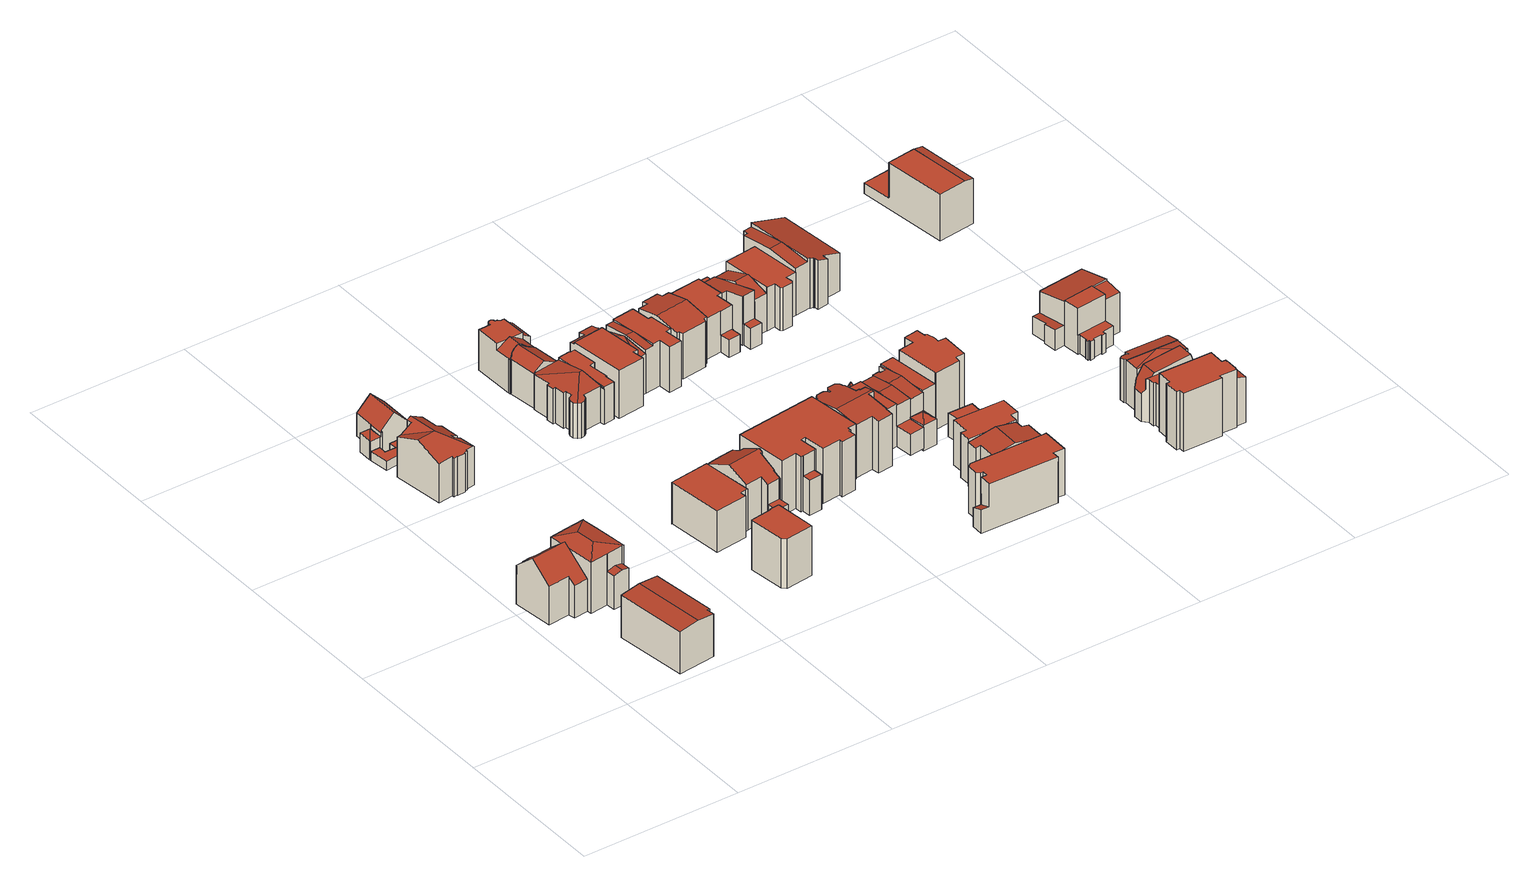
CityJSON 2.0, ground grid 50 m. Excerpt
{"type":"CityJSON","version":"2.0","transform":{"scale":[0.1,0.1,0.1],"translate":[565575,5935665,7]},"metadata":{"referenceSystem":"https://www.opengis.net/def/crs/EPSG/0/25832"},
"CityObjects":{
"building1":{"type":"Building","attributes":{"Gemeindeschluessel":"02000000","Geometrietyp2DReferenz":"3000","function":"31001_1010","roofType":"3100","measuredHeight":17.98,"storeysAboveGround":3},"geometry":[{"type":"MultiSurface","lod":"2","boundaries":[[[0,1,2,3,4,5,6,7,8]],[[9,10,11,12,1,0]],[[13,8,7,14]],[[14,7,6,15]],[[15,6,5,16]],[[16,5,4,17]],[[17,4,3,18]],[[18,3,2,19]],[[20,12,11,21]],[[21,11,10,22]],[[22,10,9,23]],[[23,9,0,8,13]],[[19,2,1,12,20]],[[19,20,21,22,23,13,14,15,16,17,18]]],"semantics":{"surfaces":[{"type":"RoofSurface"},{"type":"WallSurface"},{"type":"GroundSurface"}],"values":[0,0,1,1,1,1,1,1,1,1,1,1,1,2]}}]},
"building2":{"type":"Building","attributes":{"Gemeindeschluessel":"02000000","Geometrietyp2DReferenz":"3000","function":"31001_1010","roofType":"3100","measuredHeight":14.26,"storeysAboveGround":4},"geometry":[{"type":"MultiSurface","lod":"2","boundaries":[[[24,25,26,27]],[[26,28,29,30,31,27]],[[32,25,24,33]],[[34,31,30,35]],[[35,30,29,36]],[[36,29,28,37]],[[33,24,27,31,34]],[[37,28,26,25,32]],[[37,32,33,34,35,36]]],"semantics":{"surfaces":[{"type":"RoofSurface"},{"type":"WallSurface"},{"type":"GroundSurface"}],"values":[0,0,1,1,1,1,1,1,2]}}]},
"building3":{"type":"Building","attributes":{"Gemeindeschluessel":"02000000","Geometrietyp2DReferenz":"3000","function":"31001_1010","roofType":"3200","measuredHeight":18.16,"storeysAboveGround":3},"geometry":[{"type":"MultiSurface","lod":"2","boundaries":[[[38,39,40,41]],[[42,43,44,45]],[[43,46,47,44]],[[48,49,50,51]],[[52,53,49,48]],[[54,55,53,52]],[[56,41,40,57]],[[38,58,59,39]],[[60,61,62,63]],[[64,65,66,67]],[[68,69,57,40,39,59,70]],[[71,60,63,72,73,74,64,67,75,56,57,69,76,77]],[[66,65,78,79]],[[80,68,70,79,78,81]],[[68,80,54,52,48,51]],[[80,81,61,60,71]],[[77,76,50,49,53,55]],[[73,72,46,43,42]],[[74,73,42,45,82]],[[82,45,44,47,83]],[[72,63,62,83,47,46]],[[71,77,55,54,80]],[[76,69,68,51,50]],[[56,75,58,38,41]],[[65,64,74,82]],[[58,75,67,66]],[[65,82,83,62,61,81,78]],[[66,79,70,59,58]]],"semantics":{"surfaces":[{"type":"RoofSurface"},{"type":"WallSurface"},{"type":"GroundSurface"}],"values":[0,0,0,0,0,0,1,1,1,1,1,2,0,0,1,1,1,1,1,1,1,1,1,1,1,1,0,0]}}]},
"building4":{"type":"Building","attributes":{"Gemeindeschluessel":"02000000","Geometrietyp2DReferenz":"3000","function":"31001_1010","roofType":"3100","measuredHeight":15.98,"storeysAboveGround":3},"geometry":[{"type":"MultiSurface","lod":"2","boundaries":[[[84,85,86,87]],[[88,89,90,91,92,93,94,95,96,97,85,84]],[[85,98,99,100,86]],[[85,97,101,102,103,104,105,106,107,108,98]],[[109,110,111,112]],[[113,114,115,116]],[[117,118,119,120]],[[121,96,95,122]],[[122,95,94,123]],[[123,94,93,124]],[[124,93,92,125]],[[125,92,91,126]],[[126,91,90,127]],[[127,90,89,128]],[[128,89,88,129]],[[130,107,106,131]],[[131,106,105,132]],[[132,105,104,133]],[[133,104,103,134]],[[134,103,102,135]],[[135,102,101,136]],[[137,138,139,140]],[[120,119,138,137]],[[141,142,143,144]],[[145,146,147,148]],[[121,122,123,124,125,126,127,128,129,149,150,141,144,117,120,137,140,109,112,145,148,113,116,130,131,132,133,134,135,136]],[[143,142,151,115,114,147,146,111,110,139,138,119,118]],[[115,151,108,107,130,116]],[[151,142,99,98,108]],[[141,150,100,99,142]],[[121,136,101,97,96]],[[149,129,88,84,87]],[[150,149,87,86,100]],[[143,118,117,144]],[[147,114,113,148]],[[111,146,145,112]],[[139,110,109,140]]],"semantics":{"surfaces":[{"type":"RoofSurface"},{"type":"WallSurface"},{"type":"GroundSurface"}],"values":[0,0,0,0,1,1,1,1,1,1,1,1,1,1,1,1,1,1,1,1,1,1,1,1,1,2,0,1,1,1,1,1,1,1,1,1,1]}}]},
"building5":{"type":"Building","attributes":{"Gemeindeschluessel":"02000000","Geometrietyp2DReferenz":"3000","function":"31001_1010","roofType":"3100","measuredHeight":11.77,"storeysAboveGround":1},"geometry":[{"type":"MultiSurface","lod":"2","boundaries":[[[152,153,154,155]],[[153,156,154]],[[157,158,159,153,152]],[[159,156,153]],[[160,155,154,161]],[[140,158,157,137]],[[159,162,163,156]],[[164,165,166,167]],[[168,164,167,140,137,160,161,169,170,171]],[[169,161,154,156,163,172]],[[140,167,166,162,159,158]],[[173,168,171,174]],[[171,170,175,176,174]],[[164,168,173,177,165]],[[175,170,169,172]],[[160,137,157,152,155]],[[177,173,174,176]],[[177,176,175,172,163,162,166,165]]],"semantics":{"surfaces":[{"type":"RoofSurface"},{"type":"WallSurface"},{"type":"GroundSurface"}],"values":[0,0,0,0,1,1,1,1,2,1,1,1,1,1,1,1,0,0]}}]},
"building6":{"type":"Building","attributes":{"Gemeindeschluessel":"02000000","Geometrietyp2DReferenz":"3000","function":"31001_1010","roofType":"1000","measuredHeight":16.02,"storeysAboveGround":5},"geometry":[{"type":"MultiSurface","lod":"2","boundaries":[[[178,179,180,181,182,183,184,185,186]],[[187,188,189,190,191,192,193,194,195]],[[187,186,185,188]],[[188,185,184,189]],[[189,184,183,190]],[[190,183,182,191]],[[191,182,181,192]],[[192,181,180,193]],[[193,180,179,194]],[[194,179,178,195]],[[195,178,186,187]]],"semantics":{"surfaces":[{"type":"RoofSurface"},{"type":"GroundSurface"},{"type":"WallSurface"}],"values":[0,1,2,2,2,2,2,2,2,2,2]}}]},
"building7":{"type":"Building","attributes":{"Gemeindeschluessel":"02000000","Geometrietyp2DReferenz":"3000","function":"31001_1010","roofType":"1000","measuredHeight":13.28,"storeysAboveGround":4},"geometry":[{"type":"MultiSurface","lod":"2","boundaries":[[[196,197,198,199,200,201,202,203,204]],[[205,206,207,208,209,210,211,212,213]],[[211,198,197,212]],[[212,197,196,213]],[[205,204,203,206]],[[206,203,202,207]],[[207,202,201,208]],[[208,201,200,209]],[[209,200,199,210]],[[210,199,198,211]],[[205,213,196,204]]],"semantics":{"surfaces":[{"type":"RoofSurface"},{"type":"GroundSurface"},{"type":"WallSurface"}],"values":[0,1,2,2,2,2,2,2,2,2,2]}}]},
"building8":{"type":"Building","attributes":{"Gemeindeschluessel":"02000000","Geometrietyp2DReferenz":"3000","function":"31001_1120","roofType":"3100","measuredHeight":17.95,"storeysAboveGround":3},"geometry":[{"type":"MultiSurface","lod":"2","boundaries":[[[214,215,216,217]],[[218,219,220,221]],[[222,223,224,225]],[[225,224,226,227]],[[227,226,228,229]],[[229,228,230,231]],[[232,217,216,233]],[[214,234,235,215]],[[236,237,238,239]],[[239,238,240,241]],[[241,240,242,243]],[[244,245,246,247]],[[247,246,248,249]],[[249,248,250,251]],[[251,250,252,253]],[[253,252,254,255]],[[220,254,256,221]],[[257,256,258,259]],[[259,258,260,261]],[[262,219,218,263]],[[257,259,261,264,222,225,227,229,231,265,232,233,236,239,241,243,244,247,249,251,253,255,262,263]],[[257,263,218,221,256]],[[262,255,254,220,219]],[[244,243,242,266,245]],[[232,265,234,214,217]],[[236,233,216,215,235,237]],[[267,264,261,260]],[[222,264,267,268,223]],[[234,265,231,230]],[[268,267,260,258,256,254,252,250,248,246,245,266]],[[268,266,242,240,238,237,235,234,230,228,226,224,223]]],"semantics":{"surfaces":[{"type":"RoofSurface"},{"type":"WallSurface"},{"type":"GroundSurface"}],"values":[0,0,1,1,1,1,1,1,1,1,1,1,1,1,1,1,1,1,1,1,2,1,1,1,1,1,1,1,1,0,0]}}]},
"building9":{"type":"Building","attributes":{"Gemeindeschluessel":"02000000","Geometrietyp2DReferenz":"3000","function":"31001_1010","roofType":"3200","measuredHeight":13.39,"storeysAboveGround":2},"geometry":[{"type":"MultiSurface","lod":"2","boundaries":[[[269,270,271,272,273,274,275,276]],[[269,277,278,279,280,281,282,283,284,285,286]],[[287,288,289,290,291,292,293,294,295,280,279,296,297]],[[298,299,300,301,302,303,304,305,306,281,280,295]],[[270,286,307,308,309,310,271]],[[306,311,312,313,314,315,316,317,318,319,320,282]],[[321,276,275,322]],[[322,275,274,323]],[[323,274,273,324]],[[324,273,272,325]],[[326,278,277,327]],[[286,285,307]],[[328,297,296,329]],[[330,294,293,331]],[[331,293,292,332]],[[332,292,291,333]],[[333,291,290,334]],[[334,290,289,335]],[[335,289,288,336]],[[336,288,287,337]],[[337,287,297,328]],[[338,304,303,339]],[[339,303,302,340]],[[340,302,301,341]],[[341,301,300,342]],[[342,300,299,343]],[[343,299,298,344]],[[345,310,309,346]],[[346,309,308,347]],[[348,319,318,349]],[[349,318,317,350]],[[350,317,316,351]],[[351,316,315,352]],[[352,315,314,353]],[[353,314,313,354]],[[354,313,312,355]],[[305,311,306]],[[282,320,283]],[[338,339,340,341,342,343,344,330,331,332,333,334,335,336,337,328,329,326,327,321,322,323,324,325,345,346,347,356,348,349,350,351,352,353,354,355]],[[338,355,312,311,305,304]],[[330,344,298,295,294]],[[326,329,296,279,278]],[[306,282,281]],[[348,356,284,283,320,319]],[[356,347,308,307,285,284]],[[321,327,277,269,276]],[[269,286,270]],[[345,325,272,271,310]]],"semantics":{"surfaces":[{"type":"RoofSurface"},{"type":"WallSurface"},{"type":"GroundSurface"}],"values":[0,0,0,0,0,0,1,1,1,1,1,1,1,1,1,1,1,1,1,1,1,1,1,1,1,1,1,1,1,1,1,1,1,1,1,1,1,1,2,1,1,1,1,1,1,1,1,1]}}]},
"building10":{"type":"Building","attributes":{"Gemeindeschluessel":"02000000","Geometrietyp2DReferenz":"3000","function":"31001_2310","roofType":"1000","measuredHeight":13.57,"storeysAboveGround":2},"geometry":[{"type":"MultiSurface","lod":"2","boundaries":[[[357,358,359,360,361,362,363,364,365,366]],[[363,367,368,369,370,371,364]],[[372,373,374,375]],[[376,377,378]],[[379,380,381,382]],[[382,381,383,384]],[[384,383,385,386]],[[386,385,387,388]],[[388,387,389,390]],[[390,389,391,392]],[[392,391,393,394]],[[394,393,395,396]],[[396,395,397,398]],[[375,399,400,372]],[[365,401,366]],[[402,362,361,403]],[[403,361,360,404]],[[404,360,359,405]],[[405,359,358,406]],[[406,358,357,407]],[[378,370,369,376]],[[408,368,367,409]],[[410,374,373,411]],[[411,373,372,412]],[[413,408,409,402,403,404,405,406,407,379,382,384,386,388,390,392,394,396,398,410,411,412]],[[413,412,372,400,414,378,377]],[[408,413,377,376,369,368]],[[402,409,367,363,362]],[[365,364,371]],[[379,407,357,366,401,380]],[[371,370,378,414]],[[410,398,397,399,375,374]],[[371,414,400,399,397,395,393,391,389,387,385,383,381,380,401,365]]],"semantics":{"surfaces":[{"type":"RoofSurface"},{"type":"WallSurface"},{"type":"GroundSurface"}],"values":[0,0,0,0,1,1,1,1,1,1,1,1,1,1,1,1,1,1,1,1,1,1,1,1,2,1,1,1,1,1,1,1,0]}}]},
"building11":{"type":"Building","attributes":{"Gemeindeschluessel":"02000000","Geometrietyp2DReferenz":"3000","function":"31001_3020","roofType":"1000","measuredHeight":17.7,"storeysAboveGround":4},"geometry":[{"type":"MultiSurface","lod":"2","boundaries":[[[415,416,417,418]],[[418,417,419,420]],[[420,419,421,422]],[[423,424,425,426]],[[426,425,427,428]],[[428,427,429,430]],[[431,432,433,434]],[[434,433,435,436]],[[436,435,437,438]],[[438,437,439,440]],[[441,442,443,444]],[[444,443,445,446]],[[446,445,447,448]],[[432,431,422,421]],[[449,441,444,446,448,423,426,428,430,450,451,452,415,418,420,422,431,434,436,438,440]],[[453,454,429,427,425,424,447,445,443,442,455,439,437,435,433,432,421,419,417,416]],[[450,430,429,456,457]],[[447,424,423,448]],[[455,442,441,449]],[[439,455,449,440]],[[458,451,450,457]],[[452,451,458,459,454,453]],[[456,429,454,459]],[[453,416,415,452]],[[456,459,458,457]]],"semantics":{"surfaces":[{"type":"WallSurface"},{"type":"GroundSurface"},{"type":"RoofSurface"}],"values":[0,0,0,0,0,0,0,0,0,0,0,0,0,0,1,2,0,0,0,0,0,0,0,0,2]}}]},
"building12":{"type":"Building","attributes":{"Gemeindeschluessel":"02000000","Geometrietyp2DReferenz":"3000","function":"31001_1100","roofType":"1000","measuredHeight":15.5,"storeysAboveGround":4},"geometry":[{"type":"MultiSurface","lod":"2","boundaries":[[[460,461,462,463,464,465,466,467]],[[468,469,470]],[[469,471,472,470]],[[473,474,469,468]],[[474,471,469]],[[475,467,466,476]],[[476,466,465,477]],[[477,465,464,478]],[[478,464,463,479]],[[479,463,462,480]],[[460,481,482,461]],[[470,483,484,468]],[[485,486,487,488]],[[488,487,481,460,467,475]],[[489,485,488,475,476,477,478,479,480,490,491,492]],[[491,490,493,483,470,472]],[[489,492,473,468,484,494]],[[492,491,472,471,474,473]],[[486,485,489,494]],[[490,480,462,461,482,493]],[[486,494,484,483,493,482,481,487]]],"semantics":{"surfaces":[{"type":"RoofSurface"},{"type":"WallSurface"},{"type":"GroundSurface"}],"values":[0,0,0,0,0,1,1,1,1,1,1,1,1,1,2,1,1,1,1,1,0]}}]},
"building13":{"type":"Building","attributes":{"Gemeindeschluessel":"02000000","Geometrietyp2DReferenz":"3000","function":"31001_1100","roofType":"1000","measuredHeight":14.79,"storeysAboveGround":4},"geometry":[{"type":"MultiSurface","lod":"2","boundaries":[[[495,496,497,498,499]],[[500,501,502,496,495]],[[503,504,505,506,507,508]],[[509,508,507,510]],[[510,507,506,511]],[[511,506,505,512]],[[503,513,514,504]],[[515,514,516,517]],[[517,516,518,519]],[[519,518,520,521]],[[521,520,522,523]],[[523,522,524,525]],[[501,526,502]],[[497,527,498]],[[528,529,530,531]],[[528,531,532,533,534,535,509,510,511,512,515,517,519,521,523,525]],[[534,533,500,495,499]],[[536,532,531,530]],[[529,528,525,524]],[[509,535,513,503,508]],[[515,512,505,504,514]],[[533,532,536,526,501,500]],[[497,496,502]],[[535,534,499,498,527,513]],[[497,502,526,536,530,529,524,522,520,518,516,514,513,527]]],"semantics":{"surfaces":[{"type":"RoofSurface"},{"type":"WallSurface"},{"type":"GroundSurface"}],"values":[0,0,0,1,1,1,1,1,1,1,1,1,1,1,1,2,1,1,1,1,1,1,1,1,0]}}]},
"building14":{"type":"Building","attributes":{"Gemeindeschluessel":"02000000","Geometrietyp2DReferenz":"3000","function":"31001_1120","roofType":"3100","measuredHeight":18.26,"storeysAboveGround":3},"geometry":[{"type":"MultiSurface","lod":"2","boundaries":[[[537,538,539,540]],[[540,539,541,542]],[[542,541,543,544]],[[544,543,545,546]],[[546,545,547,548]],[[548,547,549,550]],[[550,549,551,552]],[[552,551,553,554]],[[554,553,555,556]],[[556,555,557,558]],[[558,557,559,560]],[[560,559,561,562]],[[562,561,563,564]],[[564,563,565,566]],[[566,565,567,568]],[[568,567,569,570]],[[571,572,573,574]],[[574,573,575,576]],[[576,575,577,578]],[[578,577,579,580]],[[580,579,581,582]],[[582,581,583,584]],[[571,574,576,578,580,582,584,537,540,542,544,546,548,550,552,554,556,558,560,562,564,566,568,570,585,586]],[[586,585,587,588,589]],[[572,571,586,589]],[[537,584,583,590,538]],[[587,585,570,569]],[[590,583,581,579,577,575,573,572,589,588]],[[590,588,587,569,567,565,563,561,559,557,555,553,551,549,547,545,543,541,539,538]]],"semantics":{"surfaces":[{"type":"WallSurface"},{"type":"GroundSurface"},{"type":"RoofSurface"}],"values":[0,0,0,0,0,0,0,0,0,0,0,0,0,0,0,0,0,0,0,0,0,0,1,0,0,0,0,2,2]}}]},
"building15":{"type":"Building","attributes":{"Gemeindeschluessel":"02000000","Geometrietyp2DReferenz":"3000","function":"31001_1100","roofType":"3100","measuredHeight":16.47,"storeysAboveGround":5},"geometry":[{"type":"MultiSurface","lod":"2","boundaries":[[[591,592,593,594,595,596,597,598]],[[599,600,601,602,603,604,592,591]],[[605,598,597,606]],[[606,597,596,607]],[[607,596,595,608]],[[608,595,594,609]],[[609,594,593,610]],[[611,604,603,612]],[[612,603,602,613]],[[613,602,601,614]],[[614,601,600,615]],[[615,600,599,616]],[[616,599,591,598,605]],[[610,593,592,604,611]],[[610,611,612,613,614,615,616,605,606,607,608,609]]],"semantics":{"surfaces":[{"type":"RoofSurface"},{"type":"WallSurface"},{"type":"GroundSurface"}],"values":[0,0,1,1,1,1,1,1,1,1,1,1,1,1,2]}}]},
"building16":{"type":"Building","attributes":{"Gemeindeschluessel":"02000000","Geometrietyp2DReferenz":"3000","function":"31001_1120","roofType":"1000","measuredHeight":14.92,"storeysAboveGround":3},"geometry":[{"type":"MultiSurface","lod":"2","boundaries":[[[617,618,619,620]],[[621,620,619,622]],[[617,623,624,618]],[[625,626,627,628]],[[628,627,629,630]],[[631,632,633,634]],[[634,633,635,636]],[[637,638,639,640]],[[640,639,641,642]],[[643,644,645,646]],[[631,634,636,621,622,625,628,630,637,640,642,643,646]],[[623,617,620,621,636,635]],[[644,643,642,641]],[[632,631,646,645]],[[638,637,630,629]],[[625,622,619,618,624,626]],[[638,629,627,626,624,623,635,633,632,645,644,641,639]]],"semantics":{"surfaces":[{"type":"RoofSurface"},{"type":"WallSurface"},{"type":"GroundSurface"}],"values":[0,1,1,1,1,1,1,1,1,1,2,1,1,1,1,1,0]}}]},
"building17":{"type":"Building","attributes":{"Gemeindeschluessel":"02000000","Geometrietyp2DReferenz":"3000","function":"31001_1010","roofType":"3100","measuredHeight":14.01,"storeysAboveGround":3},"geometry":[{"type":"MultiSurface","lod":"2","boundaries":[[[647,648,649]],[[648,650,649]],[[651,652,648,647]],[[653,654,655,656,657,658]],[[652,659,650,648]],[[656,660,661,662,663,664]],[[655,665,666,667,661,660]],[[668,669,670,671]],[[672,673,674,675]],[[664,657,656]],[[655,654,665]],[[675,659,652,672]],[[676,663,662,677]],[[670,667,666,671]],[[678,669,668,679]],[[680,649,650,659,675,674,681]],[[682,653,658,651,647,649,680]],[[683,682,680,681,676,677,678,679]],[[678,677,662,661,667,670,669]],[[683,679,668,671,666,665]],[[656,655,660]],[[676,681,674,673,663]],[[682,683,665,654,653]],[[658,657,664,663,673,672,652,651]]],"semantics":{"surfaces":[{"type":"RoofSurface"},{"type":"WallSurface"},{"type":"GroundSurface"}],"values":[0,0,0,0,0,0,0,0,0,1,1,1,1,1,1,1,1,2,1,1,1,1,1,1]}}]},
"building18":{"type":"Building","attributes":{"Gemeindeschluessel":"02000000","Geometrietyp2DReferenz":"3000","function":"31001_1010","roofType":"1000","measuredHeight":13.18,"storeysAboveGround":3},"geometry":[{"type":"MultiSurface","lod":"2","boundaries":[[[684,685,686,687,688,689]],[[690,691,692,693]],[[694,695,696,697]],[[688,698,699,689]],[[700,687,686,701]],[[701,686,685,702]],[[702,685,684,703]],[[700,701,702,703,704,690,693,705,694,697]],[[704,703,684,689,699,706]],[[700,697,696,698,688,687]],[[695,694,705,707]],[[691,690,704,706]],[[707,705,693,692]],[[707,692,691,706,699,698,696,695]]],"semantics":{"surfaces":[{"type":"RoofSurface"},{"type":"WallSurface"},{"type":"GroundSurface"}],"values":[0,1,1,1,1,1,1,2,1,1,1,1,1,0]}}]},
"building19":{"type":"Building","attributes":{"Gemeindeschluessel":"02000000","Geometrietyp2DReferenz":"3000","function":"31001_1010","roofType":"3100","measuredHeight":15.64,"storeysAboveGround":3},"geometry":[{"type":"MultiSurface","lod":"2","boundaries":[[[708,709,710,711,712,713]],[[714,715,716,717,711,710]],[[718,713,712,719]],[[720,709,708,721]],[[721,708,713,718]],[[722,717,716,723]],[[723,716,715,724]],[[724,715,714,643]],[[643,714,710,709,720]],[[719,712,711,717,722]],[[719,722,723,724,643,720,721,718]]],"semantics":{"surfaces":[{"type":"RoofSurface"},{"type":"WallSurface"},{"type":"GroundSurface"}],"values":[0,0,1,1,1,1,1,1,1,1,2]}}]},
"building20":{"type":"Building","attributes":{"Gemeindeschluessel":"02000000","Geometrietyp2DReferenz":"3000","function":"31001_1010","roofType":"1000","measuredHeight":14.42,"storeysAboveGround":4},"geometry":[{"type":"MultiSurface","lod":"2","boundaries":[[[725,726,727,728,729,730,731,732]],[[733,734,735,736,737,738,739,740]],[[733,732,731,734]],[[734,731,730,735]],[[735,730,729,736]],[[736,729,728,737]],[[737,728,727,738]],[[738,727,726,739]],[[739,726,725,740]],[[740,725,732,733]]],"semantics":{"surfaces":[{"type":"RoofSurface"},{"type":"GroundSurface"},{"type":"WallSurface"}],"values":[0,1,2,2,2,2,2,2,2,2]}}]},
"building21":{"type":"Building","attributes":{"Gemeindeschluessel":"02000000","Geometrietyp2DReferenz":"3000","function":"31001_1010","roofType":"1000","measuredHeight":14.83,"storeysAboveGround":2},"geometry":[{"type":"MultiSurface","lod":"2","boundaries":[[[662,741,742,743,744,745,746,747,748,749]],[[750,751,752,753,742,741]],[[754,755,756,757]],[[758,755,754]],[[759,755,758]],[[759,756,755]],[[753,760,761,762,763,743]],[[764,749,748,765]],[[765,748,747,766]],[[766,747,746,767]],[[767,746,745,768]],[[769,662,749,764]],[[756,751,750,757]],[[770,759,758,771]],[[752,760,753]],[[743,763,744]],[[771,758,754,757,750,741,662,769]],[[772,770,771,769,764,765,766,767,768,773,774]],[[770,772,752,751,756,759]],[[774,773,762,761]],[[772,774,761,760,752]],[[753,743,742]],[[773,768,745,744,763,762]]],"semantics":{"surfaces":[{"type":"RoofSurface"},{"type":"WallSurface"},{"type":"GroundSurface"}],"values":[0,0,0,0,0,0,0,1,1,1,1,1,1,1,1,1,1,2,1,1,1,1,1]}}]},
"building22":{"type":"Building","attributes":{"Gemeindeschluessel":"02000000","Geometrietyp2DReferenz":"3000","function":"31001_2310","roofType":"1000","measuredHeight":7.51,"storeysAboveGround":1},"geometry":[{"type":"MultiSurface","lod":"2","boundaries":[[[775,776,777,778]],[[778,777,779,780]],[[781,782,776,775]],[[782,781,780,779]],[[780,781,775,778]],[[782,779,777,776]]],"semantics":{"surfaces":[{"type":"WallSurface"},{"type":"GroundSurface"},{"type":"RoofSurface"}],"values":[0,0,0,0,1,2]}}]},
"building23":{"type":"Building","attributes":{"Gemeindeschluessel":"02000000","Geometrietyp2DReferenz":"3000","function":"31001_2010","roofType":"2100","measuredHeight":15.82,"storeysAboveGround":4},"geometry":[{"type":"MultiSurface","lod":"2","boundaries":[[[783,784,785,786,787,788,789,790,791,792,793,794,795,796,797,798]],[[799,800,801,802]],[[803,804,805,806]],[[783,807,808,809,810]],[[798,811,812,813,814,808,807]],[[815,790,789,816]],[[816,789,788,817]],[[817,788,787,818]],[[799,786,785,800]],[[810,784,783]],[[798,797,811]],[[805,796,795,806]],[[819,794,793,820]],[[820,793,792,821]],[[821,792,791,822]],[[822,791,790,815]],[[823,802,801,824]],[[825,804,803,826]],[[827,814,813,828]],[[828,813,812,829]],[[830,825,826,819,820,821,822,815,816,817,818,823,824,831,832,827,828,829]],[[783,798,807]],[[827,832,809,808,814]],[[819,826,803,806,795,794]],[[825,830,797,796,805,804]],[[830,829,812,811,797]],[[832,831,785,784,810,809]],[[831,824,801,800,785]],[[823,818,787,786,799,802]]],"semantics":{"surfaces":[{"type":"RoofSurface"},{"type":"WallSurface"},{"type":"GroundSurface"}],"values":[0,0,0,0,0,1,1,1,1,1,1,1,1,1,1,1,1,1,1,1,2,1,1,1,1,1,1,1,1]}}]},
"building24":{"type":"Building","attributes":{"Gemeindeschluessel":"02000000","Geometrietyp2DReferenz":"3000","function":"31001_2310","roofType":"1000","measuredHeight":18.21,"storeysAboveGround":3},"geometry":[{"type":"MultiSurface","lod":"2","boundaries":[[[833,834,835,836,837,838,839,840,841,842,843,844,845,774,846]],[[847,848,849,850,851,852,853,854,855,856,857,858,859,860,861]],[[861,860,834,833]],[[860,859,835,834]],[[859,858,836,835]],[[858,857,837,836]],[[857,856,838,837]],[[856,855,839,838]],[[855,854,840,839]],[[854,853,841,840]],[[853,852,842,841]],[[852,851,843,842]],[[851,850,844,843]],[[850,849,845,844]],[[849,848,774,845]],[[848,847,846,774]],[[847,861,833,846]]],"semantics":{"surfaces":[{"type":"GroundSurface"},{"type":"RoofSurface"},{"type":"WallSurface"}],"values":[0,1,2,2,2,2,2,2,2,2,2,2,2,2,2,2,2]}}]},
"building25":{"type":"Building","attributes":{"Gemeindeschluessel":"02000000","Geometrietyp2DReferenz":"3000","function":"31001_1010","roofType":"1000","measuredHeight":13.86,"storeysAboveGround":2},"geometry":[{"type":"MultiSurface","lod":"2","boundaries":[[[862,863,864,865]],[[866,867,868,869]],[[869,868,870,871]],[[871,870,872,873]],[[862,874,875,863]],[[876,877,878,879]],[[879,878,880,881]],[[882,865,864,883]],[[872,870,868,867,884,885,880,878,877,875,874,886,887]],[[888,889,866,869,871,873,890,891,882,883,876,879,881]],[[889,888,885,884]],[[888,881,880,885]],[[876,883,864,863,875,877]],[[882,891,886,874,862,865]],[[890,873,872,887]],[[866,889,884,867]],[[891,890,887,886]]],"semantics":{"surfaces":[{"type":"RoofSurface"},{"type":"WallSurface"},{"type":"GroundSurface"}],"values":[0,1,1,1,1,1,1,1,0,2,1,1,1,1,1,1,1]}}]},
"building26":{"type":"Building","attributes":{"Gemeindeschluessel":"02000000","Geometrietyp2DReferenz":"3000","function":"31001_1120","roofType":"2100","measuredHeight":16.31,"storeysAboveGround":3},"geometry":[{"type":"MultiSurface","lod":"2","boundaries":[[[892,893,894,895,896,897,898]],[[899,900,893,892]],[[893,901,902,903,904,905,906,907,908,909,910,911,912,913,914]],[[883,898,897,915]],[[915,897,896,916]],[[917,918,919,920]],[[920,919,921,922]],[[922,921,923,924]],[[924,923,925,926]],[[926,925,927,928]],[[929,930,918,917]],[[931,912,911,932]],[[932,911,910,933]],[[933,910,909,934]],[[934,909,908,935]],[[935,908,907,936]],[[936,907,906,937]],[[937,906,905,938]],[[938,905,904,939]],[[939,904,903,940]],[[940,903,902,941]],[[900,901,893]],[[893,914,894]],[[876,883,915,916,942,929,917,920,922,924,926,928,931,932,933,934,935,936,937,938,939,940,941]],[[930,929,942,943]],[[931,928,927,944,913,912]],[[876,941,902,901,900,899]],[[883,876,899,892,898]],[[945,895,894,914,913,944]],[[942,916,896,895,945,943]],[[945,944,927,925,923,921,919,918,930,943]]],"semantics":{"surfaces":[{"type":"RoofSurface"},{"type":"WallSurface"},{"type":"GroundSurface"}],"values":[0,0,0,1,1,1,1,1,1,1,1,1,1,1,1,1,1,1,1,1,1,1,1,2,1,1,1,1,1,1,0]}}]},
"building27":{"type":"Building","attributes":{"Gemeindeschluessel":"02000000","Geometrietyp2DReferenz":"3000","function":"31001_1010","roofType":"1000","measuredHeight":18.68,"storeysAboveGround":3},"geometry":[{"type":"MultiSurface","lod":"2","boundaries":[[[946,947,948,949]],[[948,950,951,949]],[[952,953,954,955]],[[955,954,956,957]],[[957,956,958,959]],[[959,958,960,961]],[[961,960,962,963]],[[963,962,964,965]],[[966,967,968,969]],[[969,968,970,971]],[[971,970,972,973]],[[973,972,974,975]],[[975,974,976,977]],[[978,947,946,979]],[[952,955,957,959,961,963,965,966,969,971,973,975,977,980,978,979]],[[952,979,946,949,951,953]],[[978,980,981,950,948,947]],[[981,980,977,976]],[[967,966,965,964]],[[967,964,962,960,958,956,954,953,951,950,981,976,974,972,970,968]]],"semantics":{"surfaces":[{"type":"RoofSurface"},{"type":"WallSurface"},{"type":"GroundSurface"}],"values":[0,1,1,1,1,1,1,1,1,1,1,1,1,1,2,1,1,1,1,0]}}]},
"building28":{"type":"Building","attributes":{"Gemeindeschluessel":"02000000","Geometrietyp2DReferenz":"3000","function":"31001_1010","roofType":"1000","measuredHeight":16.02,"storeysAboveGround":3},"geometry":[{"type":"MultiSurface","lod":"2","boundaries":[[[982,983,984,985,986,987,988,989]],[[983,990,991,992,993,994,995,996,997,998]],[[999,1000,985,984]],[[998,1001,1002,1000,999]],[[1003,1004,1005,1006,1007]],[[1008,989,988,1009]],[[1009,988,987,1010]],[[1010,987,986,1011]],[[982,990,983]],[[998,997,1001]],[[1006,996,995,1007]],[[1012,994,993,1013]],[[1013,993,992,1014]],[[1014,992,991,1015]],[[1016,1005,1004,1017]],[[1017,1004,1003,1018]],[[1012,1013,1014,1015,1008,1009,1010,1011,1019,1020,1016,1017,1018]],[[1019,1011,986,985,1000,1002]],[[983,998,999,984]],[[1012,1018,1003,1007,995,994]],[[1016,1020,996,1006,1005]],[[1020,1019,1002,1001,997,996]],[[1008,1015,991,990,982,989]]],"semantics":{"surfaces":[{"type":"RoofSurface"},{"type":"WallSurface"},{"type":"GroundSurface"}],"values":[0,0,0,0,0,1,1,1,1,1,1,1,1,1,1,1,2,1,1,1,1,1,1]}}]},
"building29":{"type":"Building","attributes":{"Gemeindeschluessel":"02000000","Geometrietyp2DReferenz":"3000","function":"31001_3030","roofType":"3500","measuredHeight":15.88,"storeysAboveGround":2},"geometry":[{"type":"MultiSurface","lod":"2","boundaries":[[[1021,1022,1023,1024,1025,1026,1027,1028,1029,1030,1031]],[[1032,1033,1034,1035]],[[1033,1036,1034]],[[1033,1037,1038,1036]],[[1032,1039,1037,1033]],[[1040,1041,1042,1043]],[[1044,1031,1030,1045]],[[1045,1030,1029,1046]],[[1046,1029,1028,1047]],[[1047,1028,1027,1048]],[[1048,1027,1026,1049]],[[1049,1026,1025,1050]],[[1050,1025,1024,1051]],[[1042,1024,1023,1043]],[[1037,1023,1022,1038]],[[1052,1021,1031,1044]],[[1053,1041,1040,1054]],[[1011,1035,1034,1036,1038,1022,1021,1052]],[[1055,1019,1011,1052,1044,1045,1046,1047,1048,1049,1050,1051,1053,1054]],[[1019,1055,1023,1037,1039]],[[1011,1019,1039,1032,1035]],[[1055,1054,1040,1043,1023]],[[1053,1051,1024,1042,1041]]],"semantics":{"surfaces":[{"type":"RoofSurface"},{"type":"WallSurface"},{"type":"GroundSurface"}],"values":[0,0,0,0,0,0,1,1,1,1,1,1,1,1,1,1,1,1,2,1,1,1,1]}}]},
"building30":{"type":"Building","attributes":{"Gemeindeschluessel":"02000000","Geometrietyp2DReferenz":"3000","function":"31001_1120","roofType":"2100","measuredHeight":14.69,"storeysAboveGround":3},"geometry":[{"type":"MultiSurface","lod":"2","boundaries":[[[1056,1057,1058,1059,1060,1061]],[[1062,1063,1064,1065,1066]],[[1067,1068,1069,1070,1071,1072,1073,1074,1075,1076,1077,1078,1079,1080,1081,1082]],[[1083,1084,1085,1086]],[[1087,1058,1057,1088]],[[1088,1057,1056,1089]],[[1089,1056,1061,1090]],[[1091,1092,1093,1094]],[[1059,1095,1096,1060]],[[1097,1066,1065,1098]],[[1086,1098,1065,1064,1083]],[[1081,1063,1062,1082]],[[1099,1080,1079,1100]],[[1100,1079,1078,1101]],[[1101,1078,1077,1102]],[[1102,1077,1076,1103]],[[1103,1076,1075,1104]],[[1104,1075,1074,1105]],[[1105,1074,1073,1106]],[[1106,1073,1072,1107]],[[1107,1072,1071,1108]],[[1108,1071,1070,1109]],[[1109,1070,1069,1110]],[[1110,1069,1068,1111]],[[1111,1068,1067,1112]],[[1085,1113,1098,1086]],[[1114,1099,1100,1101,1102,1103,1104,1105,1106,1107,1108,1109,1110,1111,1112,1115,1087,1088,1089,1090,1091,1094,1116,1117]],[[1115,1112,1067,1082,1062,1066,1097,1118]],[[1113,1085,1084,1117,1116,1119]],[[1099,1114,1064,1063,1081,1080]],[[1114,1117,1084,1083,1064]],[[1119,1116,1094,1093]],[[1087,1115,1118,1095,1059,1058]],[[1091,1090,1061,1060,1096,1092]],[[1119,1093,1092,1096,1095,1118,1097,1098,1113]]],"semantics":{"surfaces":[{"type":"RoofSurface"},{"type":"WallSurface"},{"type":"GroundSurface"}],"values":[0,0,0,0,1,1,1,1,1,1,1,1,1,1,1,1,1,1,1,1,1,1,1,1,1,1,2,1,1,1,1,1,1,1,0]}}]},
"building31":{"type":"Building","attributes":{"name":"Praxisklinik","Gemeindeschluessel":"02000000","Geometrietyp2DReferenz":"3000","function":"31001_3050","roofType":"1000","measuredHeight":15.11,"storeysAboveGround":4},"geometry":[{"type":"MultiSurface","lod":"2","boundaries":[[[1120,1121,1122,1123,1124,1125,1126,1127]],[[1128,1129,1130,1131,1132]],[[1133,1134,1135,1136]],[[1137,1127,1126,1138]],[[1138,1126,1125,1139]],[[1139,1125,1124,1140]],[[1140,1124,1123,1141]],[[1141,1123,1122,1142]],[[1120,1132,1131,1121]],[[1143,1135,1134,1144]],[[1129,1133,1136,1130]],[[1145,1137,1138,1139,1140,1141,1142,1146,1143,1144]],[[1137,1145,1128,1132,1120,1127]],[[1145,1144,1134,1133,1129,1128]],[[1143,1146,1130,1136,1135]],[[1146,1142,1122,1121,1131,1130]]],"semantics":{"surfaces":[{"type":"RoofSurface"},{"type":"WallSurface"},{"type":"GroundSurface"}],"values":[0,0,0,1,1,1,1,1,1,1,1,2,1,1,1,1]}}]}
},
"vertices":[
[12,442,218],[125,456,218],[119,510,171],[117,520,162],[73,515,162],[71,537,143],[45,534,143],[48,512,162],[4,506,162],[19,378,162],[88,386,162],[92,365,143],[136,370,143],[4,506,38],[48,512,38],[45,534,38],[71,537,38],[73,515,38],[117,520,38],[119,510,38],[136,370,38],[92,365,38],[88,386,38],[19,378,38],
[148,232,165],[176,4,165],[239,12,171],[212,240,171],[294,19,166],[291,43,166],[300,44,165],[275,248,165],[176,4,29],[148,232,29],[275,248,29],[300,44,29],[291,43,29],[294,19,29],
[171,517,112],[234,525,112],[228,570,112],[166,562,112],[197,333,149],[225,336,155],[222,364,155],[194,361,149],[249,339,150],[246,367,150],[242,461,147],[271,465,147],[269,479,99],[240,476,99],[246,430,125],[275,433,125],[247,419,98],[276,423,98],[166,562,40],[228,570,40],[171,517,205],[234,525,205],[253,368,40],[253,368,205],[246,368,205],[246,368,40],[138,354,40],[138,354,205],[119,510,205],[119,510,40],[240,476,205],[240,476,40],[234,524,205],[247,419,40],[249,339,40],[197,333,40],[194,361,40],[171,517,40],[269,479,40],[276,423,40],[184,411,221],[177,469,221],[247,419,205],[253,369,205],[194,361,205],[246,367,205],
[97,1082,199],[158,1090,199],[98,1160,170],[87,1159,170],[107,998,167],[154,1004,167],[155,998,165],[167,1000,165],[167,997,164],[192,999,164],[191,1003,165],[202,1004,165],[201,1008,167],[225,1011,167],[147,1183,199],[135,1182,192],[137,1165,192],[230,1011,164],[223,1064,164],[201,1061,177],[200,1074,177],[222,1077,164],[215,1138,164],[194,1135,176],[188,1188,176],[104,1239,40],[104,1239,69],[139,1238,69],[139,1238,40],[189,1229,40],[189,1229,69],[183,1228,69],[183,1228,40],[138,1207,40],[138,1207,69],[82,1201,69],[82,1201,40],[201,1008,40],[202,1004,40],[191,1003,40],[192,999,40],[167,997,40],[167,1000,40],[155,998,40],[154,1004,40],[107,998,40],[194,1135,40],[215,1138,40],[222,1077,40],[200,1074,40],[201,1061,40],[223,1064,40],[230,1011,40],[75,1263,40],[75,1263,69],[105,1263,69],[105,1263,40],[135,1182,40],[135,1182,69],[141,1183,69],[141,1183,40],[137,1263,40],[137,1263,69],[184,1266,69],[184,1266,40],[87,1159,40],[137,1165,40],[188,1188,69],
[75,1264,102],[91,1287,121],[74,1310,101],[74,1268,101],[109,1310,101],[75,1263,101],[105,1263,101],[109,1263,101],[74,1268,40],[74,1310,40],[109,1263,113],[109,1310,113],[112,1268,40],[112,1268,116],[112,1263,116],[112,1263,40],[200,1267,40],[110,1310,40],[110,1376,40],[200,1376,40],[110,1310,113],[200,1267,113],[200,1376,113],[110,1376,113],[155,1376,158],[155,1268,158],
[600,271,198],[614,159,198],[626,148,198],[713,159,198],[698,286,198],[697,288,198],[668,285,198],[668,282,198],[600,273,198],[600,273,38],[668,282,38],[668,285,38],[697,288,38],[698,286,38],[713,159,38],[626,148,38],[614,159,38],[600,271,38],
[677,579,171],[676,583,171],[551,567,171],[552,564,171],[573,390,171],[673,402,171],[671,422,171],[689,425,171],[696,425,171],[696,425,38],[689,425,38],[671,422,38],[673,402,38],[573,390,38],[552,564,38],[551,567,38],[676,583,38],[677,579,38],
[729,591,103],[767,596,103],[763,627,103],[725,622,103],[758,379,104],[798,384,104],[794,418,104],[754,413,104],[677,579,33],[677,579,172],[688,581,172],[688,581,33],[687,584,170],[687,584,33],[725,589,170],[725,589,33],[725,590,169],[725,590,33],[725,622,33],[763,627,33],[729,591,169],[767,596,169],[767,595,33],[767,595,169],[770,596,169],[770,596,33],[773,567,183],[773,567,33],[787,569,183],[787,569,33],[796,498,33],[796,498,208],[790,498,208],[790,498,33],[796,444,181],[796,444,33],[793,443,181],[793,443,33],[796,418,169],[796,418,33],[794,418,169],[794,418,33],[754,413,169],[754,413,33],[752,413,169],[752,413,33],[749,438,181],[749,438,33],[798,384,33],[758,379,33],[695,431,33],[729,591,33],[795,509,213],[695,431,181],[687,495,213],
[556,1197,160],[594,1202,181],[583,1304,181],[581,1305,180],[569,1303,174],[558,1298,167],[550,1289,163],[546,1288,160],[557,1192,161],[554,1192,161],[554,1186,162],[645,1115,175],[656,1116,175],[651,1159,168],[646,1208,161],[645,1208,161],[645,1209,160],[631,1207,160],[556,1108,161],[563,1109,162],[566,1075,162],[574,1076,163],[577,1055,163],[565,1049,162],[560,1038,161],[561,1025,161],[568,1017,161],[560,1133,162],[554,1133,161],[569,1016,161],[580,1012,161],[591,1015,161],[600,1024,162],[602,1035,164],[661,1042,163],[663,1028,161],[665,1029,161],[660,1073,168],[645,1209,153],[634,1299,153],[603,1296,171],[593,1302,176],[665,1029,168],[699,1033,168],[695,1066,168],[699,1066,168],[691,1132,168],[709,1135,168],[700,1213,168],[683,1211,168],[682,1213,168],[646,1208,168],[546,1288,48],[550,1289,48],[558,1298,48],[569,1303,48],[581,1305,48],[554,1192,48],[557,1192,48],[554,1133,48],[560,1133,48],[561,1025,48],[560,1038,48],[565,1049,48],[577,1055,48],[574,1076,48],[566,1075,48],[563,1109,48],[556,1108,48],[663,1028,48],[661,1042,48],[602,1035,48],[600,1024,48],[591,1015,48],[580,1012,48],[569,1016,48],[593,1302,48],[603,1296,48],[634,1299,48],[682,1213,48],[683,1211,48],[700,1213,48],[709,1135,48],[691,1132,48],[699,1066,48],[695,1066,48],[699,1033,48],[645,1208,48],
[546,1295,156],[546,1288,156],[550,1289,159],[558,1298,164],[569,1303,171],[581,1305,178],[587,1303,182],[586,1346,182],[575,1346,176],[544,1346,156],[593,1302,179],[603,1296,173],[630,1299,156],[628,1347,156],[596,1346,176],[628,1348,168],[654,1349,152],[652,1428,152],[625,1427,169],[630,1299,152],[634,1299,152],[628,1347,152],[542,1426,46],[542,1426,176],[580,1427,176],[580,1427,46],[580,1432,176],[580,1432,46],[582,1438,176],[582,1438,46],[586,1442,176],[586,1442,46],[594,1444,176],[594,1444,46],[600,1438,176],[600,1438,46],[600,1434,176],[600,1434,46],[607,1433,176],[607,1433,46],[612,1427,176],[612,1427,46],[625,1427,176],[628,1348,176],[544,1346,176],[581,1305,46],[569,1303,46],[558,1298,46],[550,1289,46],[546,1288,46],[546,1295,46],[603,1296,46],[593,1302,46],[652,1428,46],[654,1349,46],[628,1348,46],[634,1299,46],[628,1347,176],
[868,423,28],[868,423,205],[866,444,205],[866,444,28],[817,438,205],[817,438,28],[797,601,205],[797,601,28],[929,489,28],[929,489,205],[914,487,205],[914,487,28],[921,430,205],[921,430,28],[916,429,205],[916,429,28],[1053,632,28],[1053,632,205],[1055,620,205],[1055,620,28],[1074,462,205],[1074,462,28],[1046,459,205],[1046,459,28],[1047,448,205],[1047,448,28],[1043,422,28],[1043,422,205],[997,416,205],[997,416,28],[996,427,205],[996,427,28],[938,420,205],[938,420,28],[1040,448,28],[919,402,28],[878,397,28],[874,424,28],[874,424,205],[875,424,205],[1040,448,205],[916,429,140],[919,402,140],[878,397,140],[875,424,140],
[700,1215,185],[799,1227,185],[797,1242,182],[795,1242,182],[793,1264,178],[748,1259,178],[750,1236,182],[698,1230,182],[816,1089,163],[823,1160,192],[800,1227,163],[829,1228,164],[828,1230,163],[845,1093,163],[845,1095,164],[698,1230,37],[750,1236,37],[748,1259,37],[793,1264,37],[795,1242,37],[797,1242,37],[700,1215,191],[799,1227,191],[800,1227,191],[816,1089,191],[806,1050,37],[806,1050,191],[721,1040,191],[721,1040,37],[801,1088,37],[799,1226,37],[828,1230,37],[845,1093,37],[799,1226,191],[801,1088,191],
[836,1170,184],[862,1173,184],[860,1186,183],[852,1249,177],[826,1246,177],[845,1093,177],[871,1096,177],[864,1160,183],[853,1250,105],[920,1258,105],[916,1289,105],[901,1302,105],[859,1297,105],[849,1281,105],[849,1281,36],[859,1297,36],[901,1302,36],[916,1289,36],[853,1250,183],[920,1258,183],[920,1258,36],[922,1258,183],[922,1258,36],[929,1199,183],[929,1199,36],[940,1200,183],[940,1200,36],[950,1126,183],[950,1126,36],[933,1124,183],[933,1124,36],[871,1096,183],[852,1249,183],[940,1065,36],[940,1065,183],[899,1060,183],[899,1060,36],[895,1099,36],[845,1093,36],[826,1246,36],[853,1250,36],[895,1099,183],
[1055,620,31],[1055,620,201],[1064,621,201],[1064,621,31],[1063,626,201],[1063,626,31],[1072,637,199],[1072,637,31],[1095,639,199],[1095,639,31],[1105,631,201],[1105,631,31],[1106,626,201],[1106,626,31],[1110,627,201],[1110,627,31],[1109,637,200],[1109,637,31],[1117,649,198],[1117,649,31],[1141,652,198],[1141,652,31],[1150,642,200],[1150,642,31],[1152,627,202],[1152,627,31],[1155,627,202],[1155,627,31],[1160,581,209],[1160,581,31],[1170,582,209],[1170,582,31],[1171,578,210],[1171,578,31],[1175,545,31],[1175,545,212],[1183,475,202],[1183,475,31],[1181,475,202],[1181,475,31],[1184,451,198],[1184,451,31],[1135,445,198],[1135,445,31],[1132,469,202],[1132,469,31],[1074,462,202],[1074,462,31],[1189,580,31],[1193,548,31],[1189,580,210],[1192,555,213],[1193,548,212],[1065,539,213],
[943,1180,198],[1049,1193,198],[1041,1262,184],[1019,1260,184],[1016,1279,180],[963,1272,180],[966,1253,184],[934,1249,184],[953,1102,182],[961,1103,182],[967,1093,180],[1046,1103,180],[1048,1113,182],[1059,1115,182],[934,1249,33],[966,1253,33],[963,1272,33],[1016,1279,33],[1019,1260,33],[1041,1262,33],[1059,1115,33],[1048,1113,33],[1046,1103,33],[967,1093,33],[961,1103,33],[953,1102,33],
[1230,77,93],[1231,116,79],[1206,116,79],[1205,78,93],[1205,78,18],[1206,116,18],[1230,77,167],[1231,116,167],[1249,115,18],[1249,115,167],[1249,132,167],[1249,132,18],[1241,132,167],[1241,132,18],[1486,94,18],[1486,94,167],[1450,95,167],[1450,95,18],[1450,73,167],[1450,73,18],[1231,143,18],[1231,143,167],[1232,174,167],[1232,174,18],[1245,184,167],[1245,184,18],[1478,180,18],[1478,180,167],[1488,180,167],[1488,180,18],
[1181,648,131],[1202,664,172],[1178,674,131],[1222,679,131],[1181,648,130],[1226,653,130],[1198,508,170],[1243,514,170],[1237,557,170],[1231,609,170],[1226,653,170],[1181,648,170],[1223,679,130],[1234,583,173],[1281,589,173],[1273,659,166],[1235,654,166],[1226,653,166],[1243,514,166],[1243,513,166],[1290,519,166],[1250,460,100],[1296,466,100],[1290,519,100],[1243,513,100],[1226,653,100],[1235,654,100],[1231,680,100],[1223,679,100],[1235,654,33],[1273,659,33],[1296,466,33],[1250,460,33],[1178,674,33],[1231,680,33],[1198,508,33],[1243,514,33],
[1112,1088,102],[1150,1092,102],[1146,1122,102],[1149,1122,102],[1149,1125,102],[1108,1120,102],[1059,1115,46],[1059,1115,178],[1041,1262,178],[1041,1262,46],[1158,1186,46],[1158,1186,178],[1142,1184,178],[1142,1184,46],[1149,1125,178],[1108,1120,178],[1149,1122,46],[1146,1122,46],[1150,1092,46],[1112,1088,46],[1108,1121,46],[1147,1275,46],[1108,1121,178],[1147,1275,178],
[1319,241,161],[1318,183,161],[1390,182,174],[1391,273,174],[1303,275,158],[1303,241,158],[1478,180,158],[1479,247,158],[1457,248,162],[1457,272,162],[1303,241,18],[1303,275,18],[1318,183,18],[1319,241,18],[1457,272,18],[1457,248,18],[1479,247,18],
[1457,272,170],[1458,299,170],[1481,298,170],[1482,364,170],[1322,367,170],[1321,309,170],[1304,309,170],[1303,275,170],[1303,275,26],[1304,309,26],[1321,309,26],[1322,367,26],[1482,364,26],[1481,298,26],[1458,299,26],[1457,272,26],
[1280,601,173],[1327,607,173],[1323,638,169],[1317,689,163],[1311,688,163],[1314,663,166],[1295,661,166],[1295,666,166],[1272,663,166],[1290,519,163],[1336,524,163],[1336,525,163],[1330,576,169],[1290,518,106],[1316,495,126],[1336,524,106],[1290,519,106],[1296,466,106],[1342,471,106],[1336,525,169],[1380,530,169],[1360,694,169],[1317,689,169],[1272,663,24],[1295,666,24],[1295,661,24],[1314,663,24],[1311,688,24],[1273,659,24],[1342,471,24],[1296,466,24],[1336,525,24],[1360,694,24],[1380,530,24],
[1459,375,27],[1459,375,102],[1398,376,102],[1398,376,27],[1386,480,102],[1386,480,27],[1462,478,27],[1462,478,102],
[1208,1265,159],[1205,1284,155],[1204,1284,155],[1168,1280,155],[1168,1279,155],[1164,1279,155],[1168,1252,161],[1151,1250,161],[1158,1186,177],[1175,1188,177],[1183,1126,192],[1186,1126,192],[1186,1125,192],[1224,1130,192],[1224,1131,192],[1216,1196,176],[1168,1280,141],[1204,1284,141],[1201,1311,141],[1164,1307,141],[1189,1098,102],[1227,1102,102],[1224,1130,102],[1186,1125,102],[1215,1207,180],[1263,1213,180],[1254,1290,153],[1205,1284,153],[1224,1131,153],[1226,1131,153],[1225,1137,155],[1272,1142,155],[1151,1250,34],[1168,1252,34],[1164,1279,34],[1168,1279,34],[1186,1126,34],[1183,1126,34],[1175,1188,34],[1158,1186,34],[1164,1307,34],[1201,1311,34],[1227,1102,34],[1189,1098,34],[1272,1142,34],[1225,1137,34],[1226,1131,34],[1224,1131,34],[1204,1284,34],[1254,1290,34],
[1413,676,24],[1409,708,24],[1453,714,24],[1457,683,24],[1460,688,24],[1465,685,24],[1471,664,24],[1470,643,24],[1494,643,24],[1493,556,24],[1464,556,24],[1463,537,24],[1380,527,24],[1363,669,24],[1363,669,206],[1380,530,206],[1380,527,206],[1463,537,206],[1464,556,206],[1493,556,206],[1494,643,206],[1470,643,206],[1471,664,206],[1465,685,206],[1460,688,206],[1457,683,206],[1453,714,206],[1409,708,206],[1413,676,206],
[1322,1308,98],[1355,1312,103],[1350,1355,103],[1317,1351,98],[1301,1120,37],[1301,1120,176],[1298,1142,176],[1298,1142,37],[1272,1139,176],[1272,1139,37],[1272,1142,176],[1272,1142,37],[1322,1308,176],[1355,1312,176],[1374,1152,37],[1374,1152,176],[1340,1148,176],[1340,1148,37],[1343,1126,176],[1343,1126,37],[1317,1351,37],[1350,1355,37],[1307,1115,176],[1338,1118,176],[1322,1307,176],[1253,1299,176],[1338,1118,37],[1307,1115,37],[1253,1299,37],[1322,1307,37],
[1362,1253,200],[1405,1258,200],[1392,1378,186],[1365,1375,186],[1363,1373,187],[1365,1357,188],[1350,1355,188],[1374,1152,189],[1416,1157,189],[1416,1157,200],[1423,1158,198],[1423,1155,198],[1433,1156,195],[1434,1152,195],[1436,1153,194],[1438,1141,194],[1473,1145,182],[1471,1161,182],[1474,1161,181],[1473,1168,181],[1533,1175,160],[1510,1392,160],[1392,1378,200],[1365,1357,37],[1363,1373,37],[1390,1410,37],[1390,1410,101],[1408,1418,101],[1408,1418,37],[1427,1423,101],[1427,1423,37],[1447,1423,101],[1447,1423,37],[1466,1418,101],[1466,1418,37],[1506,1423,101],[1506,1423,37],[1393,1378,37],[1393,1378,101],[1533,1175,37],[1473,1168,37],[1474,1161,37],[1471,1161,37],[1473,1145,37],[1438,1141,37],[1436,1153,37],[1434,1152,37],[1433,1156,37],[1423,1155,37],[1423,1158,37],[1366,1376,37],[1366,1376,101],[1510,1392,101],[1365,1375,101],
[2077,98,153],[2078,138,153],[2046,139,162],[2045,99,162],[2046,139,194],[2045,99,194],[2044,99,7],[2044,99,194],[2044,93,194],[2044,93,7],[1990,94,194],[1990,94,7],[1990,83,194],[1990,83,7],[1866,85,194],[1866,85,7],[1866,102,194],[1866,102,7],[1855,102,194],[1855,102,7],[1856,149,7],[1856,149,194],[1867,149,194],[1867,149,7],[1868,198,194],[1868,198,7],[2034,195,194],[2034,195,7],[2033,145,194],[2033,145,7],[2045,145,194],[2045,145,7],[2078,138,7],[2077,98,7],[2045,139,7],[2045,139,194],
[1855,242,122],[1876,241,155],[1882,241,164],[1883,291,164],[1863,291,134],[1860,291,128],[1847,279,108],[1846,250,108],[1855,242,155],[1862,235,155],[1862,215,155],[1868,214,155],[1868,198,155],[2024,195,155],[2024,238,155],[2024,239,155],[2007,239,155],[1999,239,177],[2000,289,177],[2024,239,109],[2025,288,109],[2034,195,37],[2048,195,37],[2049,238,37],[2024,238,37],[2024,195,37],[1846,250,17],[1847,279,17],[1860,291,17],[1863,291,17],[1868,198,17],[1868,214,17],[1862,215,17],[1862,235,17],[2049,238,17],[2048,195,17],[2034,195,17],[2025,288,17],[2024,238,17],
[1864,344,156],[1864,339,157],[2026,336,157],[2027,378,147],[2027,383,145],[1892,386,145],[1892,362,151],[1884,372,149],[1871,372,149],[1860,364,151],[1860,348,155],[2024,288,156],[1942,313,176],[1863,292,157],[1863,291,156],[1864,337,157],[2026,336,156],[1864,339,156],[2025,288,156],[2051,336,124],[2052,377,124],[2027,378,124],[2026,336,124],[1860,348,17],[1860,364,17],[1871,372,17],[1884,372,17],[1892,362,17],[1892,386,17],[2027,383,17],[2027,378,17],[1864,344,17],[2052,377,17],[2051,336,17],[2026,336,17],
[1844,676,90],[1838,675,90],[1843,633,94],[1874,637,94],[1863,732,85],[1838,729,85],[1881,585,175],[1978,596,175],[1978,597,175],[1972,648,175],[1875,636,175],[1881,582,90],[1886,583,90],[1889,555,90],[1886,555,90],[1887,545,90],[1891,546,90],[1891,541,90],[1904,542,90],[1904,547,90],[1932,550,90],[1932,546,90],[1945,547,90],[1943,559,90],[1982,564,90],[1978,596,90],[1881,585,90],[1978,597,156],[2030,603,156],[2025,654,168],[1972,648,168],[1843,633,29],[1838,675,29],[1844,676,29],[1838,729,29],[1867,732,29],[1867,732,154],[1867,734,154],[1867,734,29],[1874,637,172],[1863,732,154],[1875,636,172],[1972,648,172],[1982,564,29],[1943,559,29],[1945,547,29],[1932,546,29],[1932,550,29],[1904,547,29],[1904,542,29],[1891,541,29],[1891,546,29],[1887,545,29],[1886,555,29],[1889,555,29],[1886,583,29],[1881,582,29],[2025,654,172],[1978,597,29],[1875,637,29],[2013,751,29],[2030,603,29],[1875,637,172],[2013,751,154],
[1861,1410,68],[1950,1421,68],[1946,1450,68],[1938,1449,68],[1935,1475,68],[1943,1476,68],[1938,1515,68],[1849,1505,68],[1885,1212,183],[1975,1223,183],[1950,1420,183],[1950,1421,183],[1861,1410,183],[1975,1223,184],[2003,1226,178],[1979,1424,178],[1950,1420,184],[1849,1505,33],[1938,1515,33],[1943,1476,33],[1935,1475,33],[1938,1449,33],[1946,1450,33],[1979,1424,33],[2003,1226,33],[1885,1212,33],[1950,1420,33]
]}
